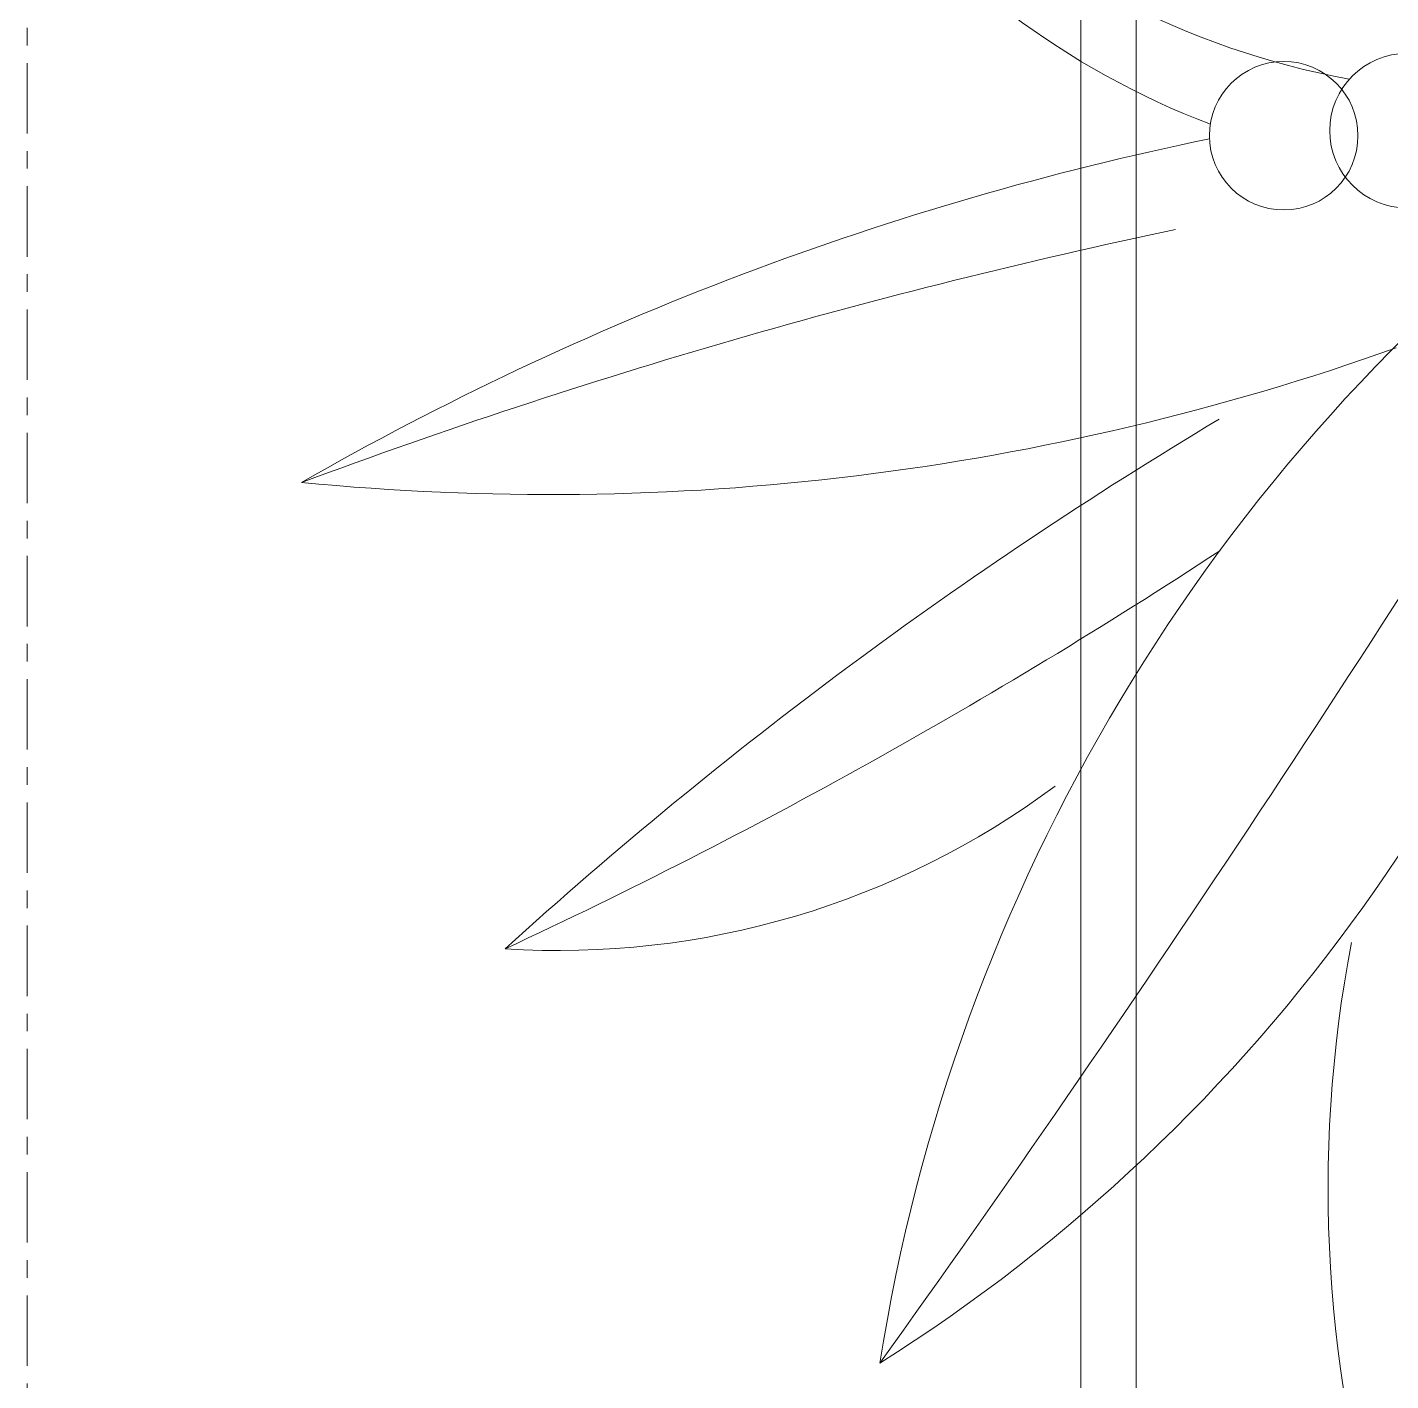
# Model space of a CAD drawing. Header units: millimetres. Extents: x 46644 to 147176, y -1287 to 53383.
# Drawn here: x 98751.5 to 98997.4, y 50886.8 to 51130.9 of the extents above; entities that cross this region are included whole.
import ezdxf

# ---------------------------------------------------------------- set-up
doc = ezdxf.new("R2010")
doc.units = ezdxf.units.MM
doc.linetypes.add('Grid Line', pattern=[22.225, 12.7, -3.175, 3.175, -3.175])
for name, color, linetype, lineweight in [('A-WALL', 113, 'Continuous', 18), ('G-IMPT', 8, 'Continuous', 18), ('L-PLNT', 71, 'Continuous', 18), ('S-GRID-1', 1, 'Grid Line', 9)]:
    doc.layers.add(name, color=color, linetype=linetype, lineweight=lineweight)

# ---------------------------------------------------------------- blocks, each defined once
blk = doc.blocks.new('CAY DUA VAN PHAT - CAY DUA VAN PHAT_dwg-2253781-TKCS_SẢNH - BẬC CẤP 3 - MẶT BẰNG')
at = {"layer": 'G-IMPT'}
for centre, radius in [((-126.9, 398.7), 27.88), ((-125.07, 354.24), 26.78)]:
    blk.add_circle(centre, radius, dxfattribs=at)
for centre, radius, start, end in [((-208.71, -123.73), 622.53, 32.2613, 76.62972), ((-3546.81, -5190.94), 6639.96, 54.408023, 58.453572), ((421.34, 867.87), 667.4, 217.05305, 261.06763), ((-904.34, 89.18), 908.72, 354.36811, 19.65628), ((254.56, 841.1), 470.86, 259.1512, 287.8197), ((-437.85, 432.23), 297.42, 282.004, 349.47), ((1370.35, 1164.74), 1623.62, 210.89916, 222.23434), ((-1680.14, -787.22), 2038.89, 24.96732, 33.2653), ((-401.04, 430.96), 290.72, 274.943, 339.2141), ((960.91, 550.93), 1107.65, 191.63825, 209.82735), ((2080.78, 773.22), 2219.8, 191.90827, 200.38503), ((-131.34, 92.71), 300.17, 356.3118, 36.6378)]:
    blk.add_arc(centre, radius, start, end, dxfattribs=at)
blk = doc.blocks.new('CAY DUA VAN PHAT - CAY DUA VAN PHAT_dwg-V72-TKCS_SẢNH - BẬC CẤP 3 - MẶT BẰNG')
at = {"layer": 'G-IMPT'}
for centre, radius in [((-126.9, 398.7), 27.88), ((-125.07, 354.24), 26.78)]:
    blk.add_circle(centre, radius, dxfattribs=at)
for centre, radius, start, end in [((-208.71, -123.73), 622.53, 32.2613, 76.62972), ((-3546.81, -5190.94), 6639.96, 54.408023, 58.453572), ((421.34, 867.87), 667.4, 217.05305, 261.06763), ((-904.34, 89.18), 908.72, 354.36811, 19.65628), ((254.56, 841.1), 470.86, 259.1512, 287.8197), ((-437.85, 432.23), 297.42, 282.004, 349.47), ((1370.35, 1164.74), 1623.62, 210.89916, 222.23434), ((-1680.14, -787.22), 2038.89, 24.96732, 33.2653), ((-401.04, 430.96), 290.72, 274.943, 339.2141), ((960.91, 550.93), 1107.65, 191.63825, 209.82735), ((2080.78, 773.22), 2219.8, 191.90827, 200.38503), ((-131.34, 92.71), 300.17, 356.3118, 36.6378)]:
    blk.add_arc(centre, radius, start, end, dxfattribs=at)
blk = doc.blocks.new('CAY DUA VAN PHAT - CAY DUA VAN PHAT-V73-TKCS_SẢNH - BẬC CẤP 3 - MẶT BẰNG')
at = {"xscale": 0.5, "yscale": 0.5, "zscale": 0.5}
for name in ['CAY DUA VAN PHAT - CAY DUA VAN PHAT_dwg-2253781-TKCS_SẢNH - BẬC CẤP 3 - MẶT BẰNG', 'CAY DUA VAN PHAT - CAY DUA VAN PHAT_dwg-V72-TKCS_SẢNH - BẬC CẤP 3 - MẶT BẰNG']:
    blk.add_blockref(name, (-151.82, -370.52), dxfattribs=at)

msp = doc.modelspace()

# ---------------------------------------------------------------- linework, layer by layer
at = {"layer": 'A-WALL'}
for p, q in [((98941.52, 50547.93), (98941.52, 52404.99)), ((98951.52, 50557.93), (98951.52, 52404.99))]:
    msp.add_line(p, q, dxfattribs=at)
at = {"layer": 'S-GRID-1'}
msp.add_line((98751.52, 44466.43), (98751.52, 51578.6), dxfattribs=at)

# ---------------------------------------------------------------- block references
at = {"layer": 'L-PLNT', "rotation": 269.9999999999997}
msp.add_blockref('CAY DUA VAN PHAT - CAY DUA VAN PHAT-V73-TKCS_SẢNH - BẬC CẤP 3 - MẶT BẰNG', (99171.52, 50896.94), dxfattribs=at)

doc.saveas('drawing.dxf')
